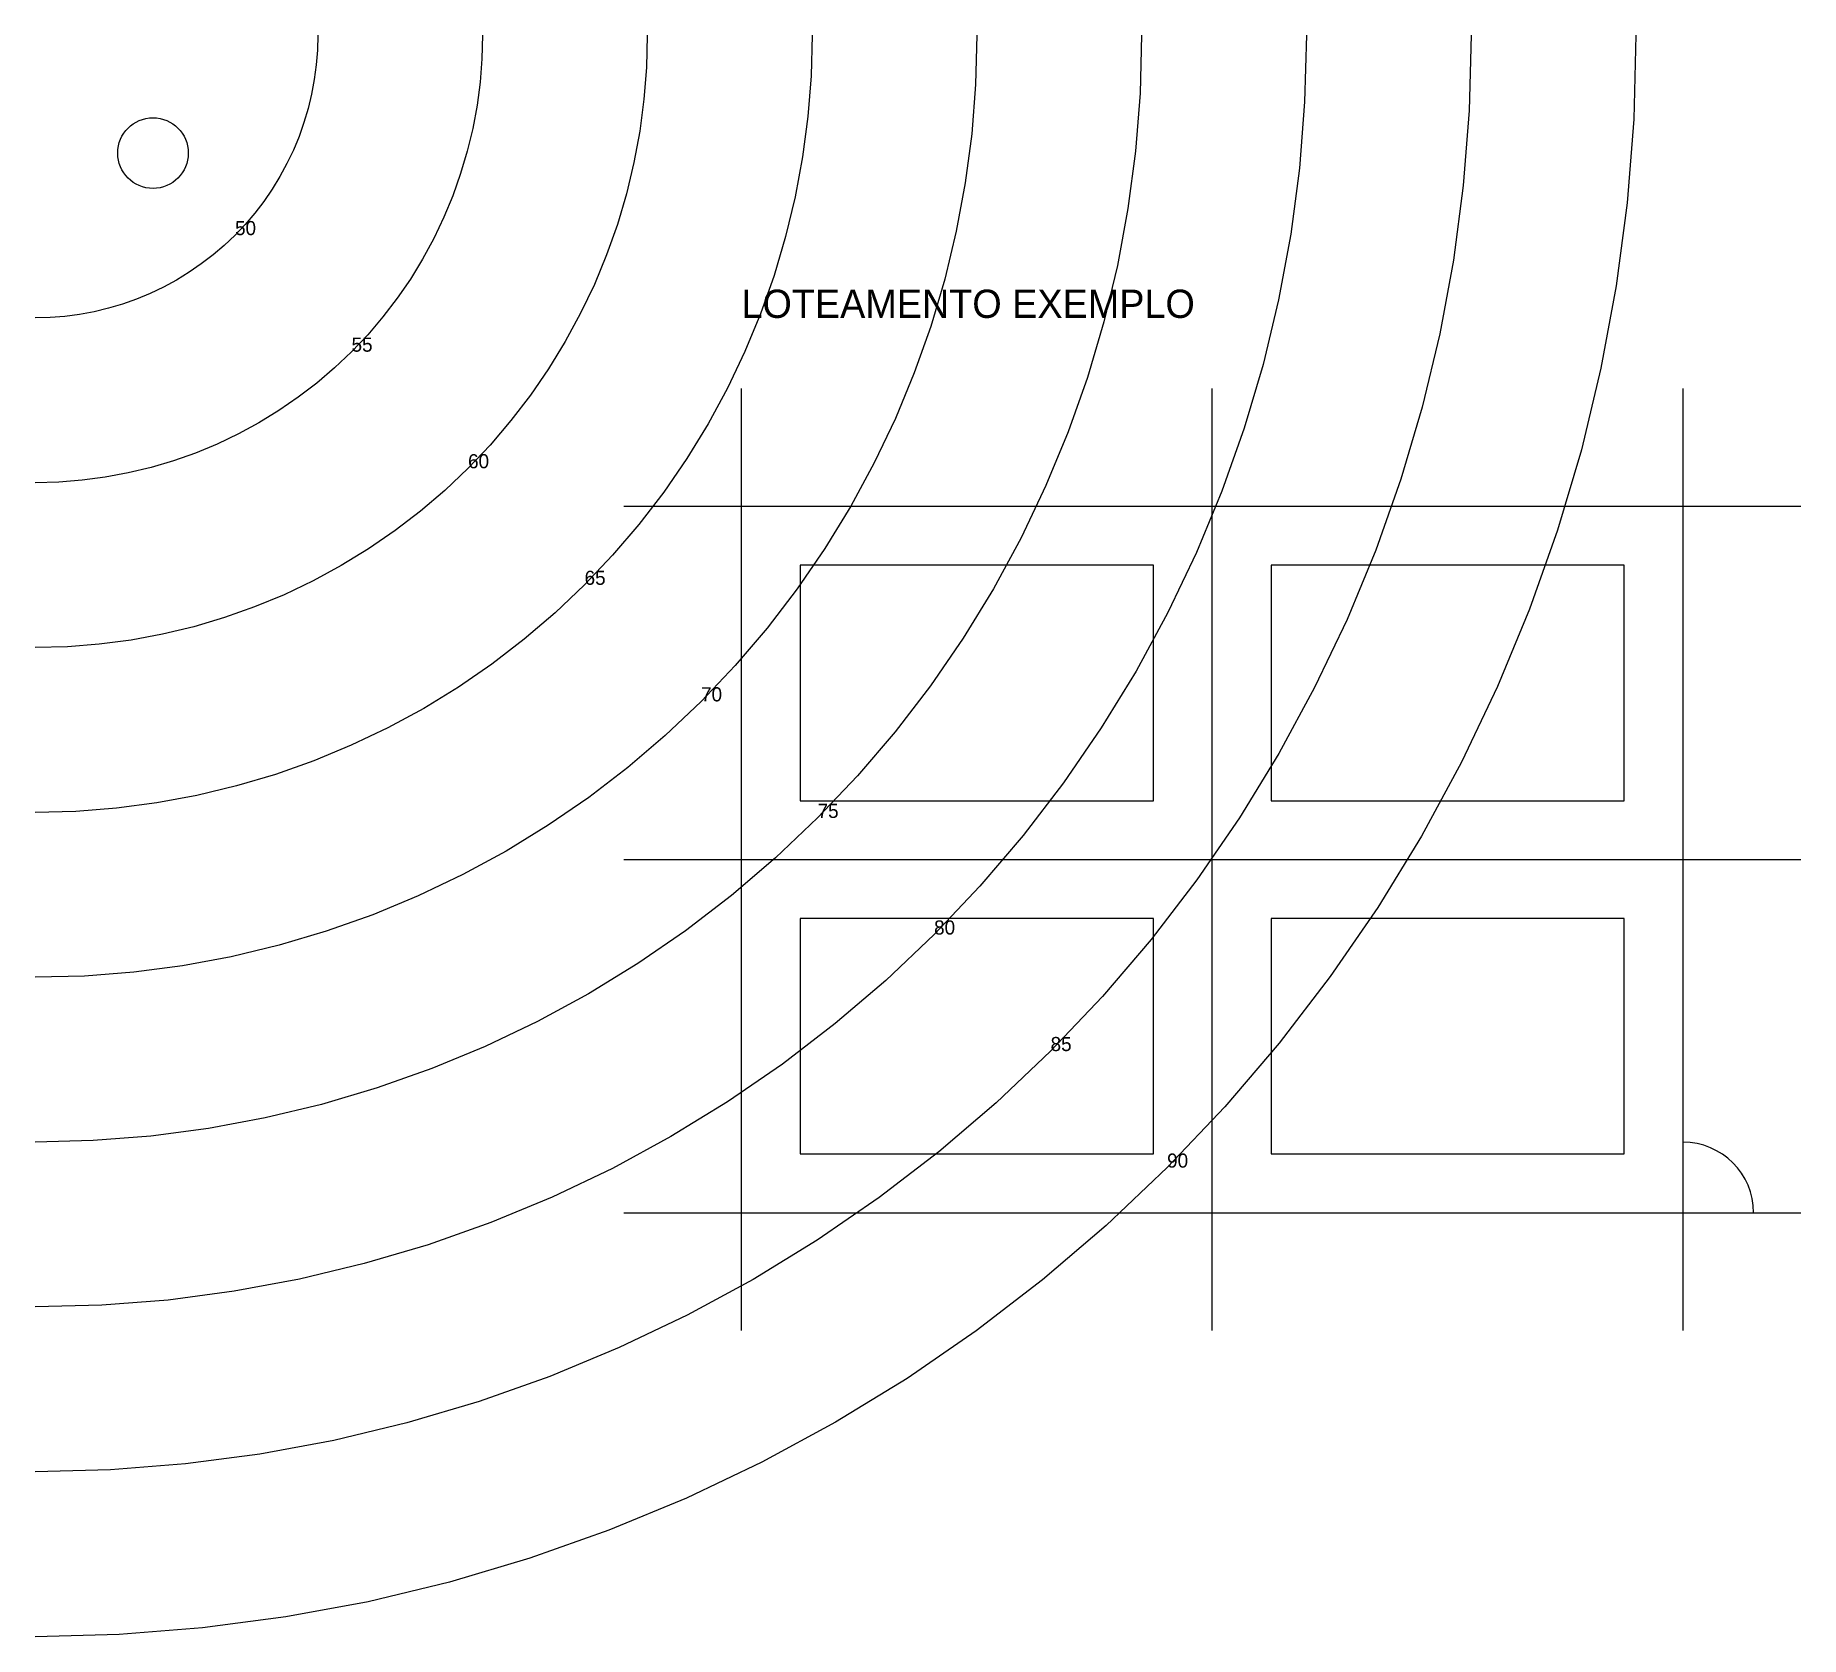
# Model space of a CAD drawing. Header units: metres. Extents: x 349700 to 350450, y 7399820 to 7400500.
import ezdxf

# ---------------------------------------------------------------- set-up
doc = ezdxf.new("R2010")
doc.units = ezdxf.units.M
for name, color, linetype in [('CURVAS_NIVEL', 33, 'Continuous'), ('EIXO_RUAS', 1, 'Continuous'), ('QUADRAS', 8, 'Continuous'), ('TEXTOS', 7, 'Continuous')]:
    doc.layers.add(name, color=color, linetype=linetype)

msp = doc.modelspace()

# ---------------------------------------------------------------- linework, layer by layer
at = {"layer": 'CURVAS_NIVEL'}
for points in [[(349820, 7400500, 50), (349819.84, 7400493.72, 50), (349819.34, 7400487.46, 50), (349818.52, 7400481.23, 50), (349817.38, 7400475.05, 50), (349815.91, 7400468.94, 50), (349814.13, 7400462.92, 50), (349812.03, 7400457, 50), (349809.63, 7400451.19, 50), (349806.92, 7400445.52, 50), (349803.92, 7400440, 50), (349800.64, 7400434.64, 50), (349797.08, 7400429.47, 50), (349793.26, 7400424.48, 50), (349789.18, 7400419.7, 50), (349784.85, 7400415.15, 50), (349780.3, 7400410.82, 50), (349775.52, 7400406.74, 50), (349770.53, 7400402.92, 50), (349765.36, 7400399.36, 50), (349760, 7400396.08, 50), (349754.48, 7400393.08, 50), (349748.81, 7400390.37, 50), (349743, 7400387.97, 50), (349737.08, 7400385.87, 50), (349731.06, 7400384.09, 50), (349724.95, 7400382.62, 50), (349718.77, 7400381.48, 50), (349712.54, 7400380.66, 50), (349706.28, 7400380.16, 50), (349700, 7400380, 50)], [(349890, 7400500, 55), (349889.74, 7400490.06, 55), (349888.96, 7400480.14, 55), (349887.66, 7400470.28, 55), (349885.85, 7400460.5, 55), (349883.53, 7400450.82, 55), (349880.7, 7400441.29, 55), (349877.38, 7400431.91, 55), (349873.57, 7400422.72, 55), (349869.29, 7400413.74, 55), (349864.54, 7400405, 55), (349859.35, 7400396.52, 55), (349853.71, 7400388.32, 55), (349847.66, 7400380.43, 55), (349841.2, 7400372.87, 55), (349834.35, 7400365.65, 55), (349827.13, 7400358.8, 55), (349819.57, 7400352.34, 55), (349811.68, 7400346.29, 55), (349803.48, 7400340.65, 55), (349795, 7400335.46, 55), (349786.26, 7400330.71, 55), (349777.28, 7400326.43, 55), (349768.09, 7400322.62, 55), (349758.71, 7400319.3, 55), (349749.18, 7400316.47, 55), (349739.5, 7400314.15, 55), (349729.72, 7400312.34, 55), (349719.86, 7400311.04, 55), (349709.94, 7400310.26, 55), (349700, 7400310, 55)], [(349960, 7400500, 60), (349959.64, 7400486.39, 60), (349958.58, 7400472.82, 60), (349956.8, 7400459.33, 60), (349954.32, 7400445.94, 60), (349951.14, 7400432.71, 60), (349947.27, 7400419.66, 60), (349942.73, 7400406.82, 60), (349937.52, 7400394.25, 60), (349931.66, 7400381.96, 60), (349925.17, 7400370, 60), (349918.05, 7400358.39, 60), (349910.34, 7400347.18, 60), (349902.06, 7400336.38, 60), (349893.22, 7400326.03, 60), (349883.85, 7400316.15, 60), (349873.97, 7400306.78, 60), (349863.62, 7400297.94, 60), (349852.82, 7400289.66, 60), (349841.61, 7400281.95, 60), (349830, 7400274.83, 60), (349818.04, 7400268.34, 60), (349805.75, 7400262.48, 60), (349793.18, 7400257.27, 60), (349780.34, 7400252.73, 60), (349767.29, 7400248.86, 60), (349754.06, 7400245.68, 60), (349740.67, 7400243.2, 60), (349727.18, 7400241.42, 60), (349713.61, 7400240.36, 60), (349700, 7400240, 60)], [(350030, 7400500, 65), (350029.55, 7400482.73, 65), (350028.19, 7400465.51, 65), (350025.94, 7400448.38, 65), (350022.79, 7400431.39, 65), (350018.76, 7400414.59, 65), (350013.85, 7400398.02, 65), (350008.08, 7400381.74, 65), (350001.47, 7400365.78, 65), (349994.03, 7400350.18, 65), (349985.79, 7400335, 65), (349976.76, 7400320.27, 65), (349966.98, 7400306.03, 65), (349956.46, 7400292.32, 65), (349945.24, 7400279.19, 65), (349933.35, 7400266.65, 65), (349920.81, 7400254.76, 65), (349907.68, 7400243.54, 65), (349893.97, 7400233.02, 65), (349879.73, 7400223.24, 65), (349865, 7400214.21, 65), (349849.82, 7400205.97, 65), (349834.22, 7400198.53, 65), (349818.26, 7400191.92, 65), (349801.98, 7400186.15, 65), (349785.41, 7400181.24, 65), (349768.61, 7400177.21, 65), (349751.62, 7400174.06, 65), (349734.49, 7400171.81, 65), (349717.27, 7400170.45, 65), (349700, 7400170, 65)], [(350100, 7400500, 70), (350099.45, 7400479.07, 70), (350097.81, 7400458.19, 70), (350095.08, 7400437.43, 70), (350091.26, 7400416.84, 70), (350086.37, 7400396.47, 70), (350080.42, 7400376.39, 70), (350073.43, 7400356.65, 70), (350065.42, 7400337.31, 70), (350056.4, 7400318.4, 70), (350046.41, 7400300, 70), (350035.47, 7400282.14, 70), (350023.61, 7400264.89, 70), (350010.86, 7400248.27, 70), (349997.26, 7400232.35, 70), (349982.84, 7400217.16, 70), (349967.65, 7400202.74, 70), (349951.73, 7400189.14, 70), (349935.11, 7400176.39, 70), (349917.86, 7400164.53, 70), (349900, 7400153.59, 70), (349881.6, 7400143.6, 70), (349862.69, 7400134.58, 70), (349843.35, 7400126.57, 70), (349823.61, 7400119.58, 70), (349803.53, 7400113.63, 70), (349783.16, 7400108.74, 70), (349762.57, 7400104.92, 70), (349741.81, 7400102.19, 70), (349720.93, 7400100.55, 70), (349700, 7400100, 70)], [(350170, 7400500, 75), (350169.36, 7400475.4, 75), (350167.43, 7400450.87, 75), (350164.21, 7400426.48, 75), (350159.73, 7400402.28, 75), (350153.99, 7400378.36, 75), (350147, 7400354.76, 75), (350138.78, 7400331.57, 75), (350129.37, 7400308.83, 75), (350118.77, 7400286.62, 75), (350107.03, 7400265, 75), (350094.18, 7400244.02, 75), (350080.24, 7400223.74, 75), (350065.26, 7400204.22, 75), (350049.28, 7400185.51, 75), (350032.34, 7400167.66, 75), (350014.49, 7400150.72, 75), (349995.78, 7400134.74, 75), (349976.26, 7400119.76, 75), (349955.98, 7400105.82, 75), (349935, 7400092.97, 75), (349913.38, 7400081.23, 75), (349891.17, 7400070.63, 75), (349868.43, 7400061.22, 75), (349845.24, 7400053, 75), (349821.64, 7400046.01, 75), (349797.72, 7400040.27, 75), (349773.52, 7400035.79, 75), (349749.13, 7400032.57, 75), (349724.6, 7400030.64, 75), (349700, 7400030, 75)], [(350240, 7400500, 80), (350239.26, 7400471.74, 80), (350237.04, 7400443.55, 80), (350233.35, 7400415.53, 80), (350228.2, 7400387.73, 80), (350221.6, 7400360.24, 80), (350213.57, 7400333.13, 80), (350204.13, 7400306.48, 80), (350193.31, 7400280.36, 80), (350181.14, 7400254.85, 80), (350167.65, 7400230, 80), (350152.88, 7400205.89, 80), (350136.87, 7400182.6, 80), (350119.66, 7400160.17, 80), (350101.3, 7400138.67, 80), (350081.84, 7400118.16, 80), (350061.33, 7400098.7, 80), (350039.83, 7400080.34, 80), (350017.4, 7400063.13, 80), (349994.11, 7400047.12, 80), (349970, 7400032.35, 80), (349945.15, 7400018.86, 80), (349919.64, 7400006.69, 80), (349893.52, 7399995.87, 80), (349866.87, 7399986.43, 80), (349839.76, 7399978.4, 80), (349812.27, 7399971.8, 80), (349784.47, 7399966.65, 80), (349756.45, 7399962.96, 80), (349728.26, 7399960.74, 80), (349700, 7399960, 80)], [(350310, 7400500, 85), (350309.16, 7400468.08, 85), (350306.66, 7400436.24, 85), (350302.49, 7400404.57, 85), (350296.67, 7400373.17, 85), (350289.21, 7400342.12, 85), (350280.14, 7400311.5, 85), (350269.48, 7400281.4, 85), (350257.26, 7400251.89, 85), (350243.51, 7400223.07, 85), (350228.28, 7400195, 85), (350211.59, 7400167.77, 85), (350193.5, 7400141.45, 85), (350174.06, 7400116.11, 85), (350153.32, 7400091.83, 85), (350131.34, 7400068.66, 85), (350108.17, 7400046.68, 85), (350083.89, 7400025.94, 85), (350058.55, 7400006.5, 85), (350032.23, 7399988.41, 85), (350005, 7399971.72, 85), (349976.93, 7399956.49, 85), (349948.11, 7399942.74, 85), (349918.6, 7399930.52, 85), (349888.5, 7399919.86, 85), (349857.88, 7399910.79, 85), (349826.83, 7399903.33, 85), (349795.43, 7399897.51, 85), (349763.76, 7399893.34, 85), (349731.92, 7399890.84, 85), (349700, 7399890, 85)], [(350380, 7400500, 90), (350379.07, 7400464.41, 90), (350376.27, 7400428.92, 90), (350371.63, 7400393.62, 90), (350365.14, 7400358.62, 90), (350356.83, 7400324, 90), (350346.72, 7400289.87, 90), (350334.83, 7400256.31, 90), (350321.21, 7400223.42, 90), (350305.88, 7400191.29, 90), (350288.9, 7400160, 90), (350270.3, 7400129.65, 90), (350250.13, 7400100.31, 90), (350228.46, 7400072.06, 90), (350205.34, 7400044.99, 90), (350180.83, 7400019.17, 90), (350155.01, 7399994.66, 90), (350127.94, 7399971.54, 90), (350099.69, 7399949.87, 90), (350070.35, 7399929.7, 90), (350040, 7399911.1, 90), (350008.71, 7399894.12, 90), (349976.58, 7399878.79, 90), (349943.69, 7399865.17, 90), (349910.13, 7399853.28, 90), (349876, 7399843.17, 90), (349841.38, 7399834.86, 90), (349806.38, 7399828.37, 90), (349771.08, 7399823.73, 90), (349735.59, 7399820.93, 90), (349700, 7399820, 90)]]:
    msp.add_polyline3d(points, dxfattribs=at)
at = {"layer": 'EIXO_RUAS'}
for p, q in [((350000, 7399950), (350000, 7400350)), ((350200, 7399950), (350200, 7400350)), ((350400, 7399950), (350400, 7400350)), ((349950, 7400300), (350450, 7400300)), ((349950, 7400150), (350450, 7400150)), ((349950, 7400000), (350450, 7400000))]:
    msp.add_line(p, q, dxfattribs=at)
at = {"layer": 'QUADRAS'}
for points in [[(350025, 7400175), (350175, 7400175), (350175, 7400275), (350025, 7400275)], [(350225, 7400175), (350375, 7400175), (350375, 7400275), (350225, 7400275)], [(350025, 7400025), (350175, 7400025), (350175, 7400125), (350025, 7400125)], [(350225, 7400025), (350375, 7400025), (350375, 7400125), (350225, 7400125)]]:
    msp.add_lwpolyline(points, close=True, dxfattribs=at)
msp.add_circle((349750, 7400450), 15, dxfattribs=at)
msp.add_arc((350400, 7400000), 30, 0, 90, dxfattribs=at)

# ---------------------------------------------------------------- texts
at = {"layer": 'CURVAS_NIVEL'}
for s, p in [('50', (349784.85, 7400415.15)), ('55', (349834.35, 7400365.65)), ('60', (349883.85, 7400316.15)), ('65', (349933.35, 7400266.65)), ('70', (349982.84, 7400217.16)), ('75', (350032.34, 7400167.66)), ('80', (350081.84, 7400118.16)), ('85', (350131.34, 7400068.66)), ('90', (350180.83, 7400019.17))]:
    msp.add_text(s, height=6, dxfattribs=at).set_placement(p)
at = {"layer": 'TEXTOS'}
msp.add_text('LOTEAMENTO EXEMPLO', height=12, dxfattribs=at).set_placement((350000, 7400380))

doc.saveas('drawing.dxf')
